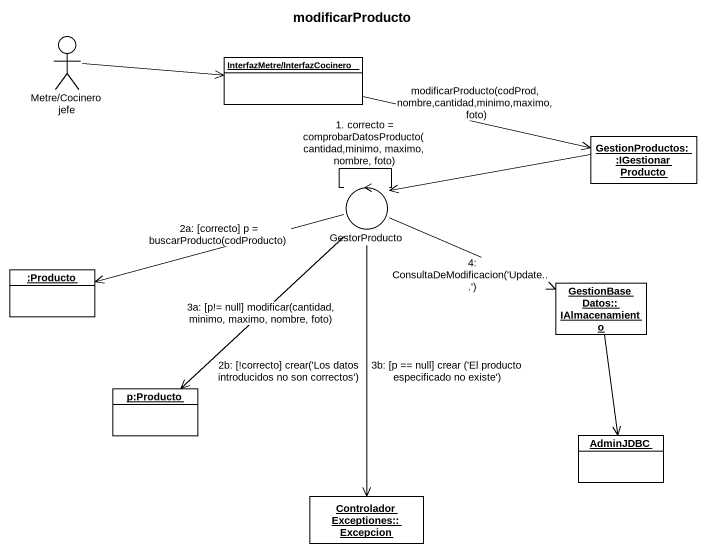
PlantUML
@startuml
title modificarProducto
allowmixing
hide circle
hide empty members
actor "Metre/Cocinero jefe" as Metre_Cocinero_jefe
object "InterfazMetre/InterfazCocinero" as InterfazMetre
object "GestionProductos::IGestionarProducto" as GestionProductos
control GestorProducto
object ":Producto" as Producto
object "GestionBaseDatos::IAlmacenamiento" as GestionBaseDatos
object "p:Producto" as p_Producto
object AdminJDBC
object "ControladorExceptiones::Excepcion" as ControladorExceptiones
Metre_Cocinero_jefe -right-> InterfazMetre
InterfazMetre -right-> GestionProductos : modificarProducto(codProd,nombre,cantidad,minimo,maximo,foto)
GestionProductos -left-> GestorProducto
GestorProducto -- GestorProducto : 1. correcto = comprobarDatosProducto(cantidad,minimo, maximo, nombre, foto)
GestorProducto -left-> Producto : 2a: [correcto] p = buscarProducto(codProducto)
GestorProducto -right-> GestionBaseDatos : 4: ConsultaDeModificacion('Update...')
GestorProducto --> p_Producto : 3a: [p!= null] modificar(cantidad, minimo, maximo, nombre, foto)
GestorProducto -- ControladorExceptiones : 3b: [p == null] crear ('El producto especificado no existe')
GestorProducto --> ControladorExceptiones : 2b: [!correcto] crear('Los datos introducidos no son correctos')
GestionBaseDatos --> AdminJDBC
@enduml
